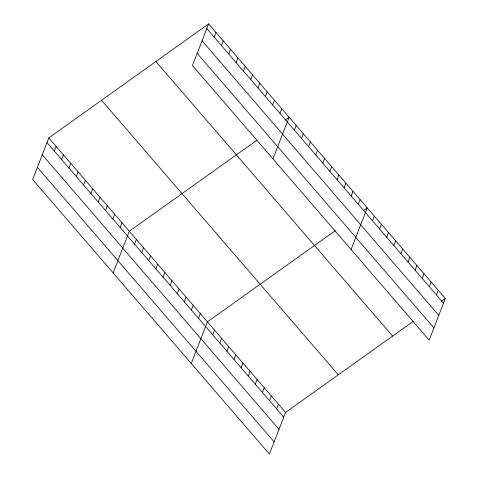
<?xml version="1.0" encoding="UTF-8"?>
<svg xmlns="http://www.w3.org/2000/svg" width="478" height="478" viewBox="0 0 478 478"><rect width="100%" height="100%" fill="white"/><g stroke="black" fill="none" stroke-linecap="round" stroke-linejoin="round"><path stroke-width="0.72" d="M208.611 23.9L192.461 65.54L429.19 340.115L445.341 298.475L208.611 23.9L48.81 137.885L32.659 179.525L269.389 454.1L285.539 412.46L413.47 321.21M54.307 151.06L56.123 146.376M61.626 159.544L63.443 154.86M68.94 168.035L70.762 163.345M76.259 176.519L78.075 171.835M83.578 185.01L85.395 180.32M90.892 193.494L92.714 188.81M98.211 201.979L100.027 197.294M105.53 210.469L107.347 205.779M112.844 218.954L114.66 214.269M120.163 227.444L121.98 222.754M113.149 272.878L129.299 231.244L256.644 140.407M214.108 37.075L215.925 32.385M134.581 244.168L136.397 239.478M221.428 45.559L223.244 40.875M141.685 252.402L143.502 247.718M228.741 54.05L230.563 49.359M148.783 260.641L150.606 255.951M155.888 268.875L157.704 264.191M236.06 62.534L237.877 57.85M162.986 277.115L164.808 272.43M243.38 71.019L245.196 66.334M170.09 285.354L171.907 280.664M250.693 79.509L252.515 74.819M177.195 293.588L179.011 288.903M258.012 87.994L259.829 83.309M184.293 301.827L186.115 297.143M265.332 96.484L267.148 91.794M191.397 310.067L193.214 305.376M272.645 104.969L274.468 100.284M198.501 318.3L200.318 313.616M279.965 113.453L281.781 108.769M191.266 363.489L207.416 321.849L335.347 230.599M272.95 158.893L289.1 117.253L285.043 120.151M212.704 334.773L214.52 330.089M294.382 130.177L296.199 125.493M219.802 343.013L221.625 338.328M301.487 138.417L303.303 133.732M226.907 351.252L228.723 346.562M308.585 146.656L310.407 141.966M234.011 359.486L235.827 354.801M315.689 154.89L317.506 150.206M241.109 367.725L242.926 363.035M322.793 163.129L324.61 158.445M248.213 375.965L250.03 371.275M329.892 171.369L331.708 166.679M255.312 384.198L257.134 379.514M336.996 179.603L338.812 174.918M262.416 392.438L264.232 387.748M344.094 187.842L345.917 183.152M269.52 400.672L271.337 395.987M351.199 196.076L353.015 191.391M276.619 408.911L278.441 404.227M358.303 204.315L360.119 199.631M351.073 249.504L367.224 207.864L363.166 210.762M372.505 220.788L374.322 216.104M379.61 229.028L381.426 224.337M386.708 237.267L388.524 232.577M393.812 245.501L395.629 240.816M400.911 253.74L402.733 249.05M408.015 261.974L409.831 257.289M415.119 270.213L416.935 265.529M422.217 278.453L424.034 273.763M429.322 286.686L431.138 282.002M436.42 294.926L438.242 290.236M441.284 301.367L445.341 298.475M206.795 28.584L443.524 303.16M202.063 40.779L438.792 315.355M197.187 53.345L433.922 327.92M155.876 61.513L392.605 336.094M101.545 100.272L338.275 374.848M48.81 137.885L285.539 412.46M46.987 142.575L283.723 417.151M42.261 154.764L278.991 429.34M37.386 167.33L274.121 441.905"/></g></svg>
